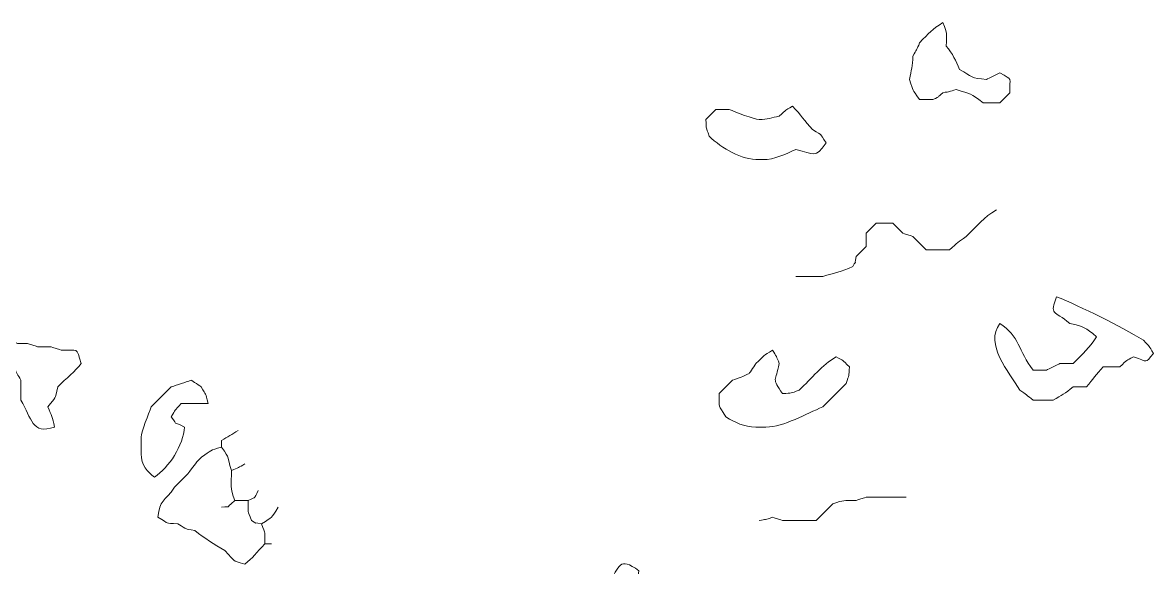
# Model space of a CAD drawing. Header units: millimetres. Extents: x -198 to 206, y -82 to 144.
# Drawn here: x 57.5 to 109.5, y 85.3 to 110.3 of the extents above; entities that cross this region are included whole.
import ezdxf

# ---------------------------------------------------------------- set-up
doc = ezdxf.new("R2010")
doc.units = ezdxf.units.MM
doc.header["$MEASUREMENT"] = 0
doc.layers.add('svg2', color=7, linetype='Continuous')

msp = doc.modelspace()

# ---------------------------------------------------------------- linework, layer by layer
at = {"layer": 'svg2', "lineweight": 9}
for points, knots in [([(102.3941, 108.0415), (102.2959, 107.9857), (101.8861, 107.7904), (101.7803, 107.7346), (101.7803, 107.7346), (101.0886, 107.7878), (101.1204, 107.8554), (100.5521, 108.1949), (100.5521, 108.1949), (100.3767, 108.6037), (100.2338, 108.8953), (99.9382, 109.2691), (99.9382, 109.2691), (99.9382, 109.9173), (100.0037, 109.7802), (99.7848, 110.3434), (99.7848, 110.3434), (99.2681, 110.0272), (99.1613, 109.8727), (98.7111, 109.4227), (98.7111, 109.4227), (98.5908, 109.0902), (98.575, 109.0989), (98.4037, 108.8087), (98.4037, 108.8087), (98.3929, 108.3305), (98.332, 108.1668), (98.2502, 107.7346), (98.2502, 107.7346), (98.4656, 107.1125), (98.3167, 107.3505), (98.7111, 106.8138), (98.7111, 106.8138), (98.7111, 106.8138), (99.3244, 106.8144), (99.3244, 106.8144), (99.3244, 106.8144), (99.7004, 106.9852), (99.4738, 106.8752), (99.7848, 107.1208), (99.7848, 107.1208), (100.1147, 107.1902), (100.0487, 107.1581), (100.3991, 107.2742), (100.3991, 107.2742), (101.0805, 107.0486), (101.0253, 107.1356), (101.6263, 106.6604), (101.6263, 106.6604), (101.6263, 106.6604), (102.3941, 106.6604), (102.3941, 106.6604), (102.3941, 106.6604), (102.3941, 106.6604), (102.854, 107.1208), (102.854, 107.1208), (102.854, 107.1208), (102.8376, 107.8773), (103.0232, 107.668), (102.3941, 108.0415)], [0, 0, 0, 0, 0.0625, 0.0625, 0.0625, 0.0625, 0.125, 0.125, 0.125, 0.125, 0.1875, 0.1875, 0.1875, 0.1875, 0.25, 0.25, 0.25, 0.25, 0.3125, 0.3125, 0.3125, 0.3125, 0.375, 0.375, 0.375, 0.375, 0.4375, 0.4375, 0.4375, 0.4375, 0.5, 0.5, 0.5, 0.5, 0.5625, 0.5625, 0.5625, 0.5625, 0.625, 0.625, 0.625, 0.625, 0.6875, 0.6875, 0.6875, 0.6875, 0.75, 0.75, 0.75, 0.75, 0.8125, 0.8125, 0.8125, 0.8125, 0.875, 0.875, 0.875, 0.875, 1, 1, 1, 1]), ([(93.799, 105.4328), (93.4235, 105.84), (93.2543, 106.1), (92.8783, 106.5071), (92.8783, 106.5071), (92.4762, 106.2775), (92.6403, 106.3936), (92.2645, 106.0468), (92.2645, 106.0468), (91.9243, 105.9822), (91.712, 105.8928), (91.3437, 105.8928), (91.3437, 105.8928), (91.0859, 105.8928), (90.2767, 106.2447), (89.9626, 106.3536), (89.9626, 106.3536), (89.9626, 106.3536), (89.3487, 106.3536), (89.3487, 106.3536), (89.3487, 106.3536), (89.3487, 106.3536), (88.8883, 105.8928), (88.8883, 105.8928), (88.8883, 105.8928), (88.9292, 105.3659), (88.8832, 105.616), (89.0419, 105.1254), (89.0419, 105.1254), (89.652, 104.5628), (90.5094, 104.0517), (91.3437, 104.0517), (91.3437, 104.0517), (91.3437, 104.0517), (91.4972, 104.0517), (91.4972, 104.0517), (91.4972, 104.0517), (92.0848, 104.0517), (92.5304, 104.3111), (93.0317, 104.5117), (93.0317, 104.5117), (93.8911, 104.3495), (93.9034, 104.0681), (94.4128, 104.8191), (94.4128, 104.8191), (94.0757, 105.3342), (94.3274, 105.0815), (93.799, 105.4328)], [0, 0, 0, 0, 0.0769231, 0.0769231, 0.0769231, 0.0769231, 0.1538462, 0.1538462, 0.1538462, 0.1538462, 0.2307692, 0.2307692, 0.2307692, 0.2307692, 0.3076923, 0.3076923, 0.3076923, 0.3076923, 0.3846154, 0.3846154, 0.3846154, 0.3846154, 0.4615385, 0.4615385, 0.4615385, 0.4615385, 0.5384615, 0.5384615, 0.5384615, 0.5384615, 0.6153846, 0.6153846, 0.6153846, 0.6153846, 0.6923077, 0.6923077, 0.6923077, 0.6923077, 0.7692308, 0.7692308, 0.7692308, 0.7692308, 0.8461538, 0.8461538, 0.8461538, 0.8461538, 1, 1, 1, 1]), ([(93.0323, 98.6806), (93.0323, 98.6806), (94.2598, 98.6806), (94.2598, 98.6806), (94.2598, 98.6806), (94.8169, 98.8617), (95.0871, 98.8832), (95.641, 99.141), (95.641, 99.141), (95.8779, 99.5748), (95.6713, 99.0127), (95.7945, 99.6014), (95.7945, 99.6014), (95.7945, 99.6014), (96.2549, 100.0618), (96.2549, 100.0618), (96.2549, 100.0618), (96.2549, 100.0618), (96.2549, 100.6751), (96.2549, 100.6751), (96.2549, 100.6751), (96.2549, 100.6751), (96.7153, 101.1359), (96.7153, 101.1359), (96.7153, 101.1359), (96.7153, 101.1359), (97.4825, 101.1359), (97.4825, 101.1359), (97.4825, 101.1359), (97.4825, 101.1359), (97.9428, 100.6751), (97.9428, 100.6751), (97.9428, 100.6751), (97.9521, 100.6721), (98.3777, 100.5314), (98.4032, 100.5227), (98.4032, 100.5227), (98.4032, 100.5227), (99.0171, 99.9083), (99.0171, 99.9083), (99.0171, 99.9083), (99.0171, 99.9083), (100.0913, 99.9083), (100.0913, 99.9083), (100.0913, 99.9083), (100.4519, 100.2402), (100.4863, 100.2704), (100.8586, 100.5221), (100.8586, 100.5221), (101.3646, 101.028), (101.6596, 101.3953), (102.2398, 101.7498)], [0, 0, 0, 0, 0.0714286, 0.0714286, 0.0714286, 0.0714286, 0.1428571, 0.1428571, 0.1428571, 0.1428571, 0.2142857, 0.2142857, 0.2142857, 0.2142857, 0.2857143, 0.2857143, 0.2857143, 0.2857143, 0.3571429, 0.3571429, 0.3571429, 0.3571429, 0.4285714, 0.4285714, 0.4285714, 0.4285714, 0.5, 0.5, 0.5, 0.5, 0.5714286, 0.5714286, 0.5714286, 0.5714286, 0.6428571, 0.6428571, 0.6428571, 0.6428571, 0.7142857, 0.7142857, 0.7142857, 0.7142857, 0.7857143, 0.7857143, 0.7857143, 0.7857143, 0.8571429, 0.8571429, 0.8571429, 0.8571429, 1, 1, 1, 1]), ([(108.9916, 95.7648), (107.931, 96.4001), (106.1382, 97.304), (105.0016, 97.7597), (105.0016, 97.7597), (104.6849, 96.8952), (104.867, 97.1393), (105.6154, 96.5322), (105.6154, 96.5322), (106.2824, 96.3919), (106.303, 96.3448), (106.8431, 95.9182), (106.8431, 95.9182), (106.4829, 95.3852), (106.2502, 95.1719), (105.7689, 94.6901), (105.7689, 94.6901), (105.7689, 94.6901), (105.155, 94.6907), (105.155, 94.6907), (105.155, 94.6907), (105.0573, 94.6348), (104.6476, 94.4394), (104.5412, 94.3837), (104.5412, 94.3837), (104.5412, 94.3837), (103.9274, 94.3837), (103.9274, 94.3837), (103.9274, 94.3837), (103.2364, 95.2595), (103.3033, 95.9627), (102.3933, 96.5322), (102.3933, 96.5322), (101.6966, 95.5552), (102.7908, 94.3356), (103.3135, 93.4629), (103.3135, 93.4629), (103.6041, 93.2772), (103.6496, 93.2272), (103.9274, 93.003), (103.9274, 93.003), (103.9274, 93.003), (104.8476, 93.003), (104.8476, 93.003), (104.8476, 93.003), (105.2553, 93.2466), (105.3725, 93.3033), (105.7689, 93.6164), (105.7689, 93.6164), (105.7689, 93.6164), (106.3821, 93.6169), (106.3821, 93.6169), (106.3821, 93.6169), (106.6743, 93.976), (106.82, 94.1795), (107.1495, 94.5371), (107.1495, 94.5371), (107.1495, 94.5371), (107.9168, 94.5377), (107.9168, 94.5377), (107.9168, 94.5377), (108.2768, 94.8967), (108.1761, 94.7838), (108.5312, 94.9975), (108.5312, 94.9975), (109.2528, 94.7637), (109.0385, 94.6696), (109.4513, 95.151), (109.4513, 95.151), (109.2191, 95.5596), (109.3332, 95.3868), (108.9916, 95.7648)], [0, 0, 0, 0, 0.0526316, 0.0526316, 0.0526316, 0.0526316, 0.1052632, 0.1052632, 0.1052632, 0.1052632, 0.1578947, 0.1578947, 0.1578947, 0.1578947, 0.2105263, 0.2105263, 0.2105263, 0.2105263, 0.2631579, 0.2631579, 0.2631579, 0.2631579, 0.3157895, 0.3157895, 0.3157895, 0.3157895, 0.3684211, 0.3684211, 0.3684211, 0.3684211, 0.4210526, 0.4210526, 0.4210526, 0.4210526, 0.4736842, 0.4736842, 0.4736842, 0.4736842, 0.5263158, 0.5263158, 0.5263158, 0.5263158, 0.5789474, 0.5789474, 0.5789474, 0.5789474, 0.6315789, 0.6315789, 0.6315789, 0.6315789, 0.6842105, 0.6842105, 0.6842105, 0.6842105, 0.7368421, 0.7368421, 0.7368421, 0.7368421, 0.7894737, 0.7894737, 0.7894737, 0.7894737, 0.8421053, 0.8421053, 0.8421053, 0.8421053, 0.8947368, 0.8947368, 0.8947368, 0.8947368, 1, 1, 1, 1]), ([(57.1229, 94.5374), (57.2421, 94.2049), (57.2585, 94.2132), (57.4298, 93.9236), (57.4298, 93.9236), (57.4298, 93.9236), (57.4298, 93.0029), (57.4298, 93.0029), (57.4298, 93.0029), (57.9214, 92.1825), (57.9413, 91.4003), (58.9644, 91.7751), (58.9644, 91.7751), (58.8749, 92.2474), (58.8503, 92.2811), (58.6574, 92.6955), (58.6574, 92.6955), (59.0538, 93.1983), (58.9858, 92.9901), (59.1174, 93.6166), (59.1174, 93.6166), (59.5292, 94.028), (59.9143, 94.3227), (60.1921, 94.691), (60.1921, 94.691), (59.9655, 95.4628), (60.082, 95.2873), (59.2708, 95.3043), (59.2708, 95.3043), (59.2621, 95.3084), (58.8365, 95.4484), (58.811, 95.4581), (58.811, 95.4581), (58.811, 95.4581), (58.197, 95.4581), (58.197, 95.4581), (58.197, 95.4581), (58.1879, 95.4618), (57.7623, 95.602), (57.7362, 95.6117), (57.7362, 95.6117), (57.7362, 95.6117), (57.2763, 95.6117), (57.2763, 95.6117), (57.2763, 95.6117), (57.2672, 95.6147), (56.8416, 95.7554), (56.8155, 95.7647), (56.8155, 95.7647), (56.3628, 95.67), (56.3531, 95.756), (56.2017, 95.7647), (56.2017, 95.7647), (56.3909, 95.1088), (56.5888, 95.0827), (57.1229, 94.5374)], [0, 0, 0, 0, 0.0666667, 0.0666667, 0.0666667, 0.0666667, 0.1333333, 0.1333333, 0.1333333, 0.1333333, 0.2, 0.2, 0.2, 0.2, 0.2666667, 0.2666667, 0.2666667, 0.2666667, 0.3333333, 0.3333333, 0.3333333, 0.3333333, 0.4, 0.4, 0.4, 0.4, 0.4666667, 0.4666667, 0.4666667, 0.4666667, 0.5333333, 0.5333333, 0.5333333, 0.5333333, 0.6, 0.6, 0.6, 0.6, 0.6666667, 0.6666667, 0.6666667, 0.6666667, 0.7333333, 0.7333333, 0.7333333, 0.7333333, 0.8, 0.8, 0.8, 0.8, 0.8666667, 0.8666667, 0.8666667, 0.8666667, 1, 1, 1, 1]), ([(95.4884, 94.537), (95.1284, 94.897), (95.2347, 94.7835), (94.8746, 94.9973), (94.8746, 94.9973), (94.2423, 94.6116), (93.7457, 94.0224), (93.1866, 93.4628), (93.1866, 93.4628), (92.7359, 93.3133), (92.9037, 93.3471), (92.4188, 93.3098), (92.4188, 93.3098), (91.8908, 94.0505), (92.1031, 93.8315), (92.2654, 94.691), (92.2654, 94.691), (92.1456, 95.0234), (92.1302, 95.0147), (91.9588, 95.3047), (91.9588, 95.3047), (91.5231, 95.0419), (91.5865, 95.0777), (91.1916, 94.6904), (91.1916, 94.6904), (91.1824, 94.6725), (90.9011, 94.2561), (90.8847, 94.23), (90.8847, 94.23), (90.5732, 94.0822), (90.4458, 94.0367), (90.1169, 93.9232), (90.1169, 93.9232), (90.1169, 93.9232), (89.5036, 93.3098), (89.5036, 93.3098), (89.5036, 93.3098), (89.5199, 92.5405), (89.4376, 92.8816), (89.8099, 92.2351), (89.8099, 92.2351), (90.2565, 91.9773), (90.6351, 91.7751), (91.1916, 91.7751), (91.1916, 91.7751), (91.1916, 91.7751), (91.652, 91.7751), (91.652, 91.7751), (91.652, 91.7751), (92.4852, 91.7751), (93.5134, 92.3957), (94.2607, 92.6955), (94.2607, 92.6955), (94.2607, 92.6955), (95.3344, 93.7696), (95.3344, 93.7696), (95.3344, 93.7696), (95.4838, 94.2203), (95.4512, 94.0525), (95.4884, 94.537)], [0, 0, 0, 0, 0.0625, 0.0625, 0.0625, 0.0625, 0.125, 0.125, 0.125, 0.125, 0.1875, 0.1875, 0.1875, 0.1875, 0.25, 0.25, 0.25, 0.25, 0.3125, 0.3125, 0.3125, 0.3125, 0.375, 0.375, 0.375, 0.375, 0.4375, 0.4375, 0.4375, 0.4375, 0.5, 0.5, 0.5, 0.5, 0.5625, 0.5625, 0.5625, 0.5625, 0.625, 0.625, 0.625, 0.625, 0.6875, 0.6875, 0.6875, 0.6875, 0.75, 0.75, 0.75, 0.75, 0.8125, 0.8125, 0.8125, 0.8125, 0.875, 0.875, 0.875, 0.875, 1, 1, 1, 1]), ([(65.7159, 93.6164), (65.698, 93.6255), (65.2816, 93.9068), (65.2561, 93.9238), (65.2561, 93.9238), (64.9487, 93.8173), (64.6423, 93.7226), (64.3353, 93.6164), (64.3353, 93.6164), (64.3353, 93.6164), (63.414, 92.6956), (63.414, 92.6956), (63.414, 92.6956), (63.3057, 92.3815), (62.9542, 91.5723), (62.9542, 91.3145), (62.9542, 91.3145), (62.9542, 91.3145), (62.9542, 90.5471), (62.9542, 90.5471), (62.9542, 90.5471), (62.9542, 90.0048), (63.2371, 89.7292), (63.568, 89.473), (63.568, 89.473), (64.2325, 89.9133), (64.8841, 90.9323), (64.9491, 91.7749), (64.9491, 91.7749), (64.2817, 92.0924), (64.7067, 91.7881), (64.3353, 92.2352), (64.3353, 92.2352), (64.564, 92.6378), (64.4489, 92.4736), (64.7951, 92.849), (64.7951, 92.849), (64.7951, 92.849), (66.0234, 92.849), (66.0234, 92.849), (66.0234, 92.849), (65.9123, 93.4235), (65.9358, 93.1574), (65.7159, 93.6164)], [0, 0, 0, 0, 0.0833333, 0.0833333, 0.0833333, 0.0833333, 0.1666667, 0.1666667, 0.1666667, 0.1666667, 0.25, 0.25, 0.25, 0.25, 0.3333333, 0.3333333, 0.3333333, 0.3333333, 0.4166667, 0.4166667, 0.4166667, 0.4166667, 0.5, 0.5, 0.5, 0.5, 0.5833333, 0.5833333, 0.5833333, 0.5833333, 0.6666667, 0.6666667, 0.6666667, 0.6666667, 0.75, 0.75, 0.75, 0.75, 0.8333333, 0.8333333, 0.8333333, 0.8333333, 1, 1, 1, 1]), ([(67.4054, 91.6216), (67.1266, 91.4354), (66.9276, 91.3132), (66.6381, 91.1612), (66.6381, 91.1612), (66.6381, 91.1612), (66.6381, 90.8544), (66.6381, 90.8544), (66.6381, 90.8544), (66.0862, 90.7075), (66.1987, 90.7085), (65.7173, 90.394), (65.7173, 90.394), (65.3854, 90.0334), (65.3547, 89.9986), (65.1035, 89.6267), (65.1035, 89.6267), (65.1035, 89.6267), (64.4897, 89.0123), (64.4897, 89.0123), (64.4897, 89.0123), (64.0197, 88.3166), (63.8027, 88.4477), (63.7224, 87.6318), (63.7224, 87.6318), (64.3184, 87.2875), (63.9634, 87.3764), (64.6432, 87.3248), (64.6432, 87.3248), (65.1045, 87.0522), (64.9036, 87.1243), (65.4105, 87.0178), (65.4105, 87.0178), (65.8719, 86.6532), (66.3056, 86.4148), (66.7916, 86.0971), (66.7916, 86.0971), (67.3374, 85.5631), (67.0561, 85.6721), (67.7124, 85.4829), (67.7124, 85.4829), (68.0755, 85.7569), (68.2418, 86.004), (68.6331, 86.4041)], [0, 0, 0, 0, 0.0833333, 0.0833333, 0.0833333, 0.0833333, 0.1666667, 0.1666667, 0.1666667, 0.1666667, 0.25, 0.25, 0.25, 0.25, 0.3333333, 0.3333333, 0.3333333, 0.3333333, 0.4166667, 0.4166667, 0.4166667, 0.4166667, 0.5, 0.5, 0.5, 0.5, 0.5833333, 0.5833333, 0.5833333, 0.5833333, 0.6666667, 0.6666667, 0.6666667, 0.6666667, 0.75, 0.75, 0.75, 0.75, 0.8333333, 0.8333333, 0.8333333, 0.8333333, 1, 1, 1, 1]), ([(66.6371, 90.8544), (67.0739, 90.2415), (66.8704, 90.4809), (67.097, 89.7797), (67.097, 89.7797), (67.4177, 89.8962), (67.4259, 89.9055), (67.7114, 90.0871)], [0, 0, 0, 0, 0.3333333, 0.3333333, 0.3333333, 0.3333333, 1, 1, 1, 1]), ([(68.326, 88.8592), (68.0959, 88.4156), (68.3102, 88.6295), (67.8662, 88.3993), (67.8662, 88.3993), (67.8662, 87.7681), (67.8156, 88.0028), (68.0192, 87.4785), (68.0192, 87.4785), (68.4529, 87.2417), (67.8907, 87.4479), (68.4796, 87.3247), (68.4796, 87.3247), (69.0365, 87.7011), (68.8801, 87.5056), (69.2468, 88.0919)], [0, 0, 0, 0, 0.2, 0.2, 0.2, 0.2, 0.4, 0.4, 0.4, 0.4, 0.6, 0.6, 0.6, 0.6, 1, 1, 1, 1]), ([(66.6371, 88.0919), (67.2018, 88.1805), (66.6933, 87.9287), (67.251, 88.3988), (67.251, 88.3988), (67.251, 88.3988), (67.8642, 88.3994), (67.8642, 88.3994)], [0, 0, 0, 0, 0.3333333, 0.3333333, 0.3333333, 0.3333333, 1, 1, 1, 1]), ([(68.4784, 87.3247), (68.682, 86.7998), (68.6318, 87.0351), (68.6318, 86.4039), (68.6318, 86.4039), (68.6318, 86.4039), (68.9388, 86.4039), (68.9388, 86.4039)], [0, 0, 0, 0, 0.3333333, 0.3333333, 0.3333333, 0.3333333, 1, 1, 1, 1]), ([(85.8204, 85.1766), (84.8853, 85.8426), (84.9375, 85.395), (84.4393, 84.5627), (84.4393, 84.5627), (84.4393, 84.5627), (83.9789, 84.1019), (83.9789, 84.1019), (83.9789, 84.1019), (83.9789, 84.1019), (82.2908, 84.1019), (82.2908, 84.1019), (82.2908, 84.1019), (82.2908, 84.1019), (81.6765, 83.4881), (81.6765, 83.4881), (81.6765, 83.4881), (81.6898, 82.8849), (81.6546, 83.1091), (81.8304, 82.5674), (81.8304, 82.5674), (81.8304, 82.5674), (82.4444, 81.9534), (82.4444, 81.9534), (82.4444, 81.9534), (82.9712, 81.9949), (82.7206, 81.9478), (83.2111, 82.1074), (83.2111, 82.1074), (84.0147, 82.91), (85.7115, 84.0701), (85.8204, 85.1761), (85.8204, 85.1761), (85.8204, 85.1761), (85.8204, 85.1766), (85.8204, 85.1766)], [0, 0, 0, 0, 0.1, 0.1, 0.1, 0.1, 0.2, 0.2, 0.2, 0.2, 0.3, 0.3, 0.3, 0.3, 0.4, 0.4, 0.4, 0.4, 0.5, 0.5, 0.5, 0.5, 0.6, 0.6, 0.6, 0.6, 0.7, 0.7, 0.7, 0.7, 0.8, 0.8, 0.8, 0.8, 1, 1, 1, 1])]:
    msp.add_open_spline(points, degree=3, knots=knots, dxfattribs=at)
msp.add_open_spline([(67.2516, 88.3987), (67.0168, 89.0038), (67.0976, 89.0995), (67.0976, 89.7798)], degree=3, dxfattribs=at)
at = {"layer": 'svg2', "color": 1, "lineweight": 9}
msp.add_open_spline([(91.3448, 87.4785), (91.6706, 87.5465), (91.5981, 87.502), (91.9587, 87.6315), (91.9587, 87.6315), (91.9678, 87.6279), (92.3934, 87.4876), (92.4191, 87.4785), (92.4191, 87.4785), (92.4191, 87.4785), (93.9536, 87.4785), (93.9536, 87.4785), (93.9536, 87.4785), (93.9536, 87.4785), (94.7209, 88.2453), (94.7209, 88.2453), (94.7209, 88.2453), (95.2898, 88.4294), (95.1597, 88.3993), (95.7951, 88.3993), (95.7951, 88.3993), (95.8042, 88.4027), (96.23, 88.5435), (96.2555, 88.5527), (96.2555, 88.5527), (96.2555, 88.5527), (98.097, 88.5527), (98.097, 88.5527)], degree=3, knots=[0, 0, 0, 0, 0.125, 0.125, 0.125, 0.125, 0.25, 0.25, 0.25, 0.25, 0.375, 0.375, 0.375, 0.375, 0.5, 0.5, 0.5, 0.5, 0.625, 0.625, 0.625, 0.625, 0.75, 0.75, 0.75, 0.75, 1, 1, 1, 1], dxfattribs=at)

doc.saveas('drawing.dxf')
